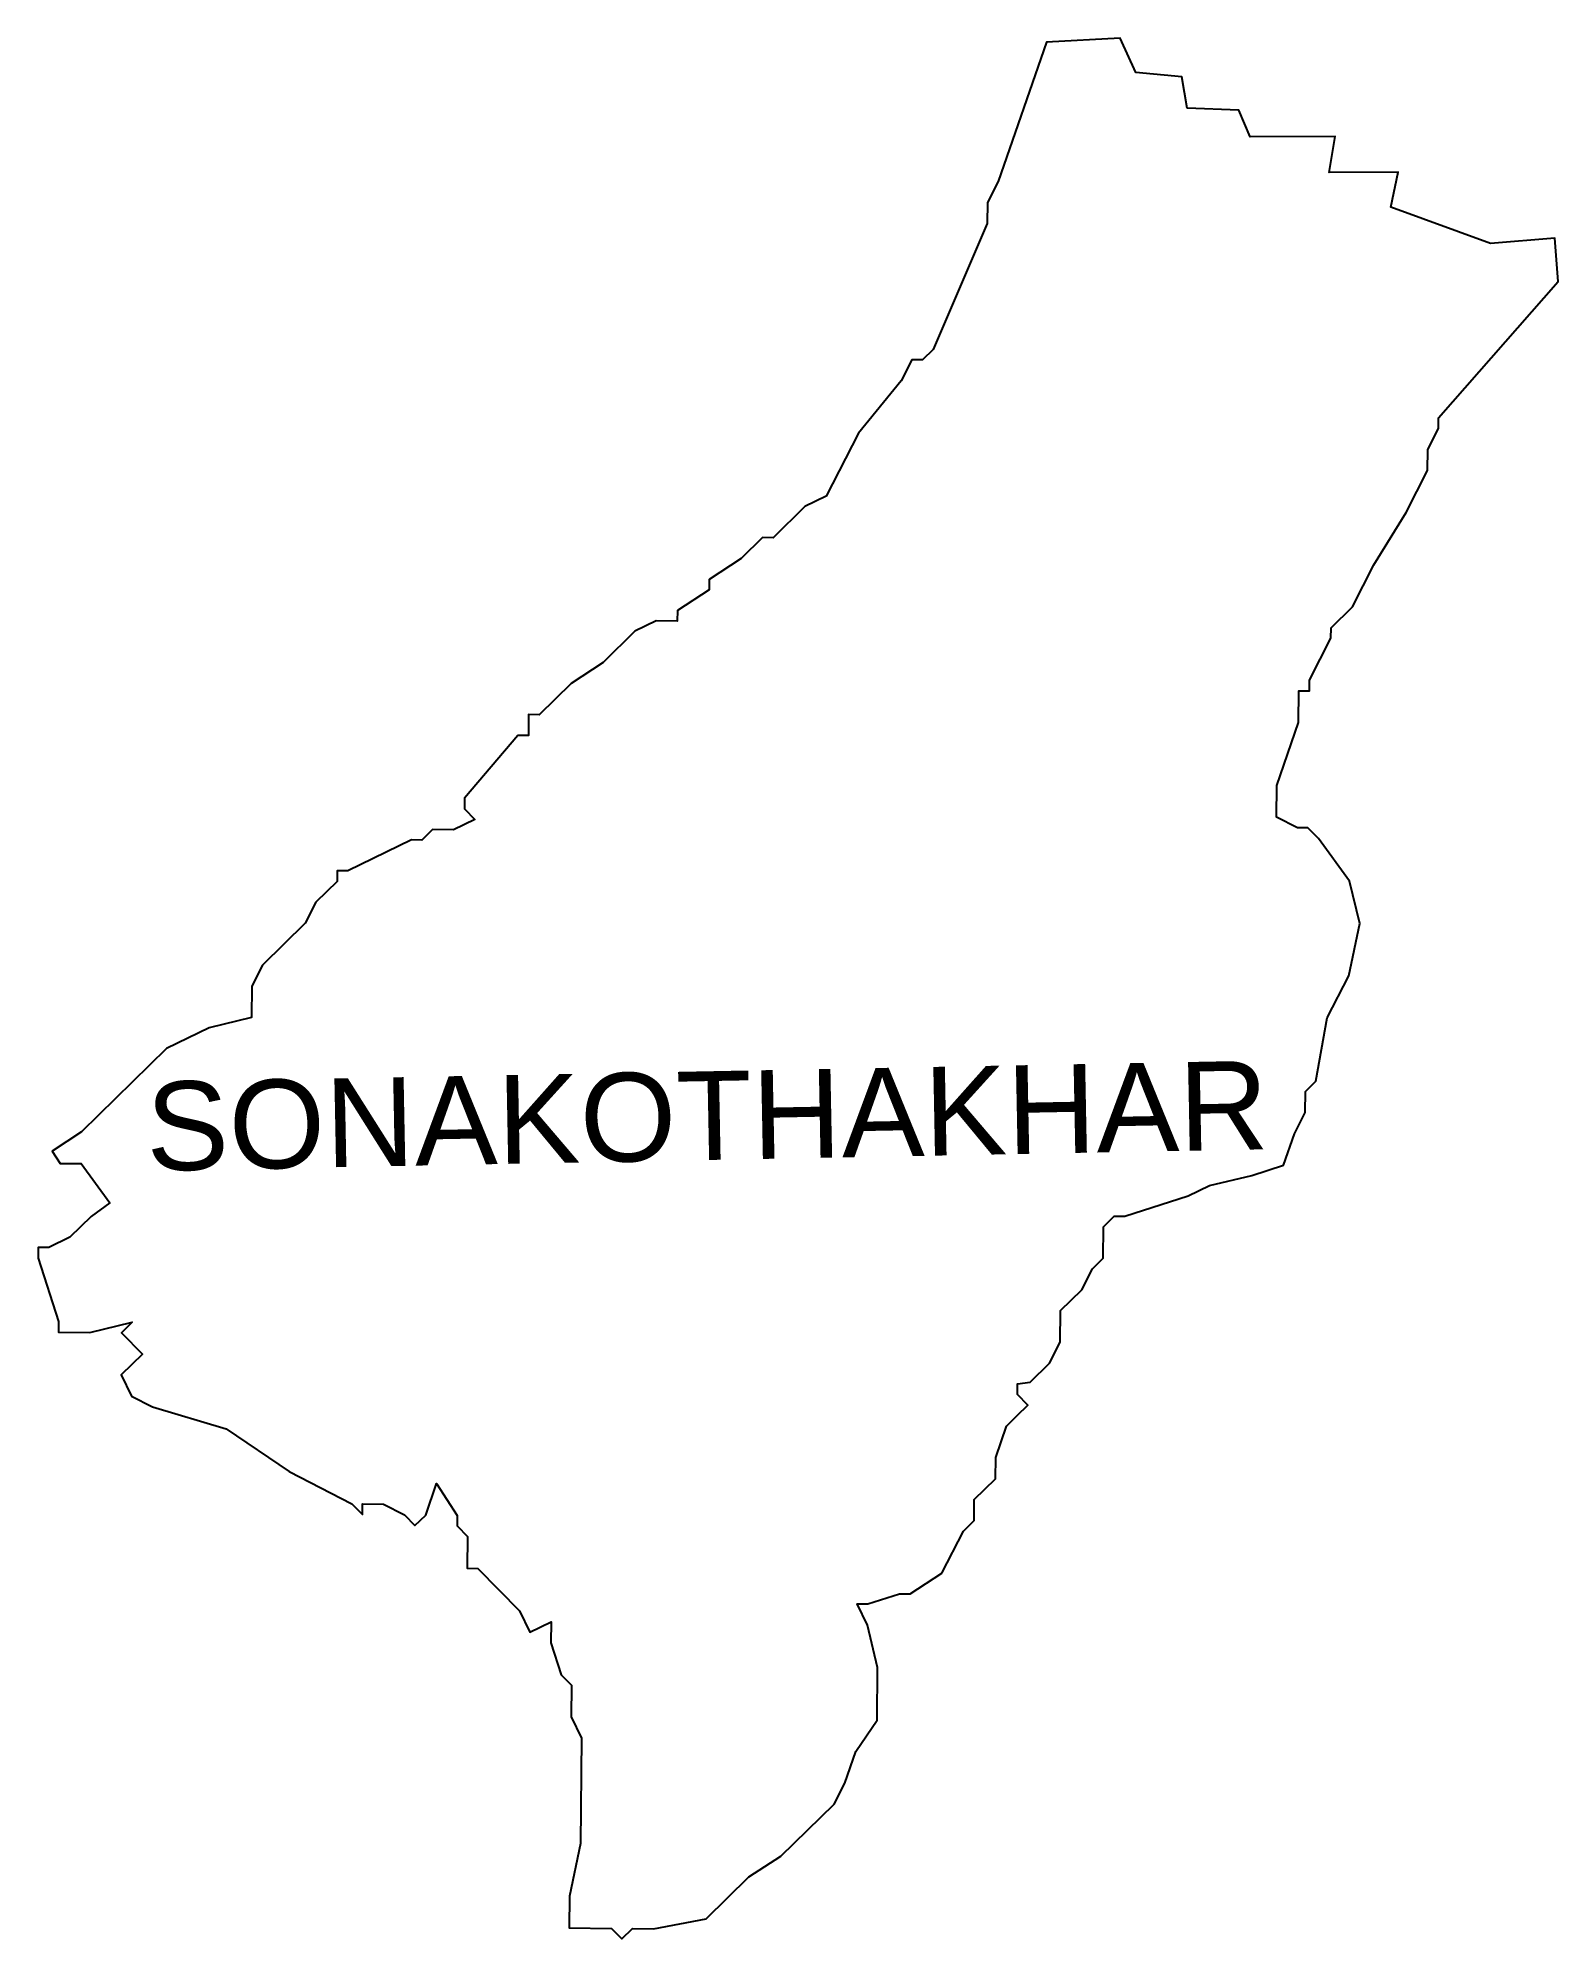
# Model space of a CAD drawing. Header units: metres. Extents: x 274638 to 286830, y 2075726 to 2078809.
# Drawn here: x 284966 to 286830, y 2076479 to 2078809 of the extents above.
import ezdxf

# ---------------------------------------------------------------- set-up
doc = ezdxf.new("R2010")
doc.units = ezdxf.units.M
doc.layers.add('VILLAGE BOUNDRY', color=10, linetype='Continuous')
doc.layers.add('VILLAGE NAME', color=250, linetype='Continuous')

msp = doc.modelspace()

# ---------------------------------------------------------------- linework, layer by layer
at = {"layer": 'VILLAGE BOUNDRY'}
msp.add_lwpolyline([(286511.5, 2077970), (286511.9, 2078008.8), (286524.8, 2078008.7), (286525, 2078021.6), (286551.3, 2078073), (286551.4, 2078085.9), (286577.6, 2078111.5), (286603.9, 2078163), (286643.4, 2078227.2), (286656.5, 2078253), (286669.8, 2078278.7), (286670, 2078304.5), (286683.2, 2078330.3), (286683.3, 2078343.2), (286829.6, 2078510.3), (286825.9, 2078563.6), (286746.9, 2078557.1), (286624.7, 2078601.5), (286633.7, 2078644.3), (286549, 2078643.8), (286556.6, 2078688.1), (286452.2, 2078687.8), (286438.5, 2078720.6), (286375.1, 2078722.8), (286368.4, 2078761.3), (286312.1, 2078766.4), (286292.8, 2078808.8), (286202.5, 2078803.9), (286143.3, 2078633), (286130.1, 2078607.3), (286129.8, 2078581.5), (286063.6, 2078427), (286050.6, 2078414.2), (286037.6, 2078414.3), (286024.4, 2078388.6), (285972.1, 2078324.5), (285932.5, 2078247.3), (285906.5, 2078234.7), (285867.4, 2078196.3), (285854.4, 2078196.4), (285828.3, 2078170.8), (285789.3, 2078145.3), (285789.2, 2078132.4), (285750.1, 2078106.9), (285750, 2078094), (285724.1, 2078094.3), (285698.1, 2078081.6), (285659, 2078043.2), (285619.9, 2078017.8), (285580.8, 2077979.4), (285567.8, 2077979.5), (285567.6, 2077953.7), (285554.6, 2077953.8), (285489.2, 2077876.9), (285489.1, 2077863.9), (285501.9, 2077850.9), (285475.9, 2077838.2), (285450, 2077838.5), (285437, 2077825.7), (285424.1, 2077825.8), (285346.1, 2077787.8), (285333.2, 2077787.9), (285333.1, 2077775), (285306.9, 2077749.4), (285293.8, 2077723.7), (285241.5, 2077672.5), (285228.3, 2077646.8), (285227.9, 2077608), (285176.1, 2077595.6), (285124.1, 2077570.3), (285019.7, 2077467.9), (284983.7, 2077444.4), (284993.5, 2077429.4), (285019.3, 2077429.1), (285054.5, 2077381.2), (285031.6, 2077364.4), (285005.4, 2077338.8), (284979.5, 2077326.1), (284966.5, 2077326.2), (284966.4, 2077313.3), (284991.5, 2077235.5), (284991.4, 2077222.6), (285030.1, 2077222.2), (285082, 2077234.6), (285068.9, 2077221.8), (285094.5, 2077195.7), (285068.4, 2077170), (285081, 2077144.1), (285106.8, 2077130.9), (285197, 2077104.1), (285274.1, 2077051.6), (285351.2, 2077012.1), (285364, 2076999), (285364.1, 2077011.9), (285390, 2077011.7), (285415.7, 2076998.5), (285428.5, 2076985.4), (285441.6, 2076998.2), (285454.9, 2077036.9), (285480.3, 2076997.9), (285480.2, 2076984.9), (285493, 2076971.9), (285492.6, 2076933.1), (285505.5, 2076932.9), (285556.8, 2076880.7), (285569.4, 2076854.7), (285595.4, 2076867.4), (285595.1, 2076841.5), (285607.7, 2076802.6), (285620.4, 2076789.6), (285620.1, 2076750.8), (285632.7, 2076724.8), (285631.4, 2076595.5), (285617.8, 2076531), (285617.4, 2076492.2), (285669.2, 2076491.7), (285682, 2076478.7), (285695, 2076491.5), (285720.9, 2076491.2), (285785.6, 2076503.5), (285837.9, 2076554.7), (285876.9, 2076580.1), (285942.2, 2076644.1), (285955.4, 2076669.8), (285968.7, 2076708.5), (285995, 2076747), (285995.6, 2076811.6), (285983.2, 2076863.5), (285970.5, 2076889.5), (285983.5, 2076889.3), (286022.4, 2076901.9), (286035.3, 2076901.7), (286074.3, 2076927.2), (286100.7, 2076978.6), (286113.8, 2076991.5), (286114, 2077017.3), (286140.1, 2077042.9), (286140.4, 2077068.8), (286153.7, 2077107.4), (286166.8, 2077120.2), (286179.8, 2077133), (286167.1, 2077146), (286167.2, 2077159), (286182.6, 2077161.3), (286206.2, 2077184.4), (286219.4, 2077210.2), (286219.8, 2077248.9), (286245.9, 2077274.5), (286259.1, 2077300.2), (286272.2, 2077313.1), (286272.6, 2077351.8), (286285.6, 2077364.6), (286298.5, 2077364.5), (286376.4, 2077389.6), (286402.3, 2077402.2), (286454.2, 2077414.7), (286493.1, 2077427.2), (286506.4, 2077465.8), (286519.6, 2077491.6), (286519.9, 2077517.4), (286532.9, 2077530.2), (286546.6, 2077607.6), (286573, 2077659.1), (286586.6, 2077723.6), (286574.2, 2077775.4), (286535.9, 2077827.5), (286523.1, 2077840.6), (286510.2, 2077840.7), (286484.5, 2077853.9), (286484.9, 2077892.7)], close=True, dxfattribs=at)

# ---------------------------------------------------------------- texts
at = {"layer": 'VILLAGE NAME', "insert": (285097.8, 2077529), "char_height": 108.748, "attachment_point": 1, "rotation": 1.1028}
msp.add_mtext_dynamic_manual_height_columns('{\\fArial|b0|i0|c0|p34;SONAKOTHAKHAR}', width=726.929, gutter_width=543.7, heights=[0], dxfattribs=at)

doc.saveas('drawing.dxf')
